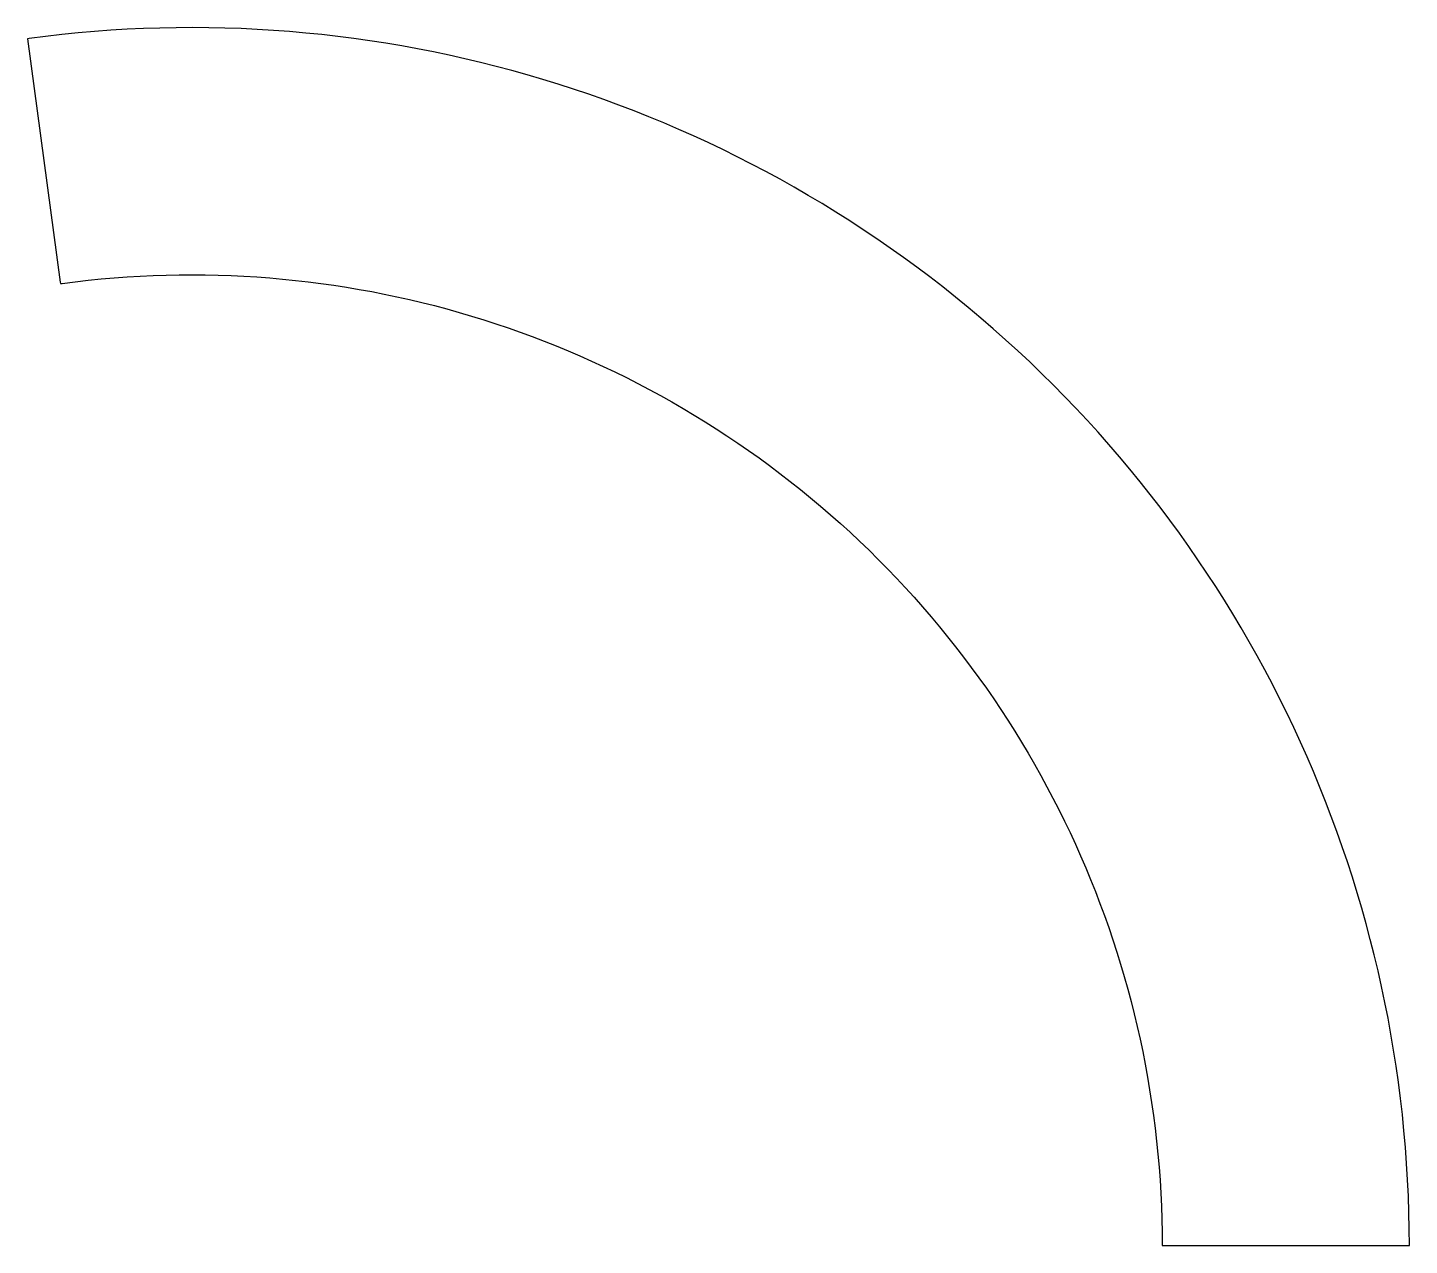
# Model space of a CAD drawing. Header units: millimetres. Extents: x -432 to 94, y 0 to 464.
import ezdxf

# ---------------------------------------------------------------- set-up
doc = ezdxf.new("R2010")
doc.units = ezdxf.units.MM

msp = doc.modelspace()

# ---------------------------------------------------------------- linework, layer by layer
at = {"layer": 'OUTER_PROFILES'}
msp.add_lwpolyline([(-419.97, 366.72), (-419.9, 366.16), (-419.25, 366.24, -0.453855), (-0.56, 0), (0, 0), (93.52, 0, 0.453855), (-431.77, 459.49), (-432.41, 459.4)], format="xyb", close=True, dxfattribs=at)

doc.saveas('drawing.dxf')
